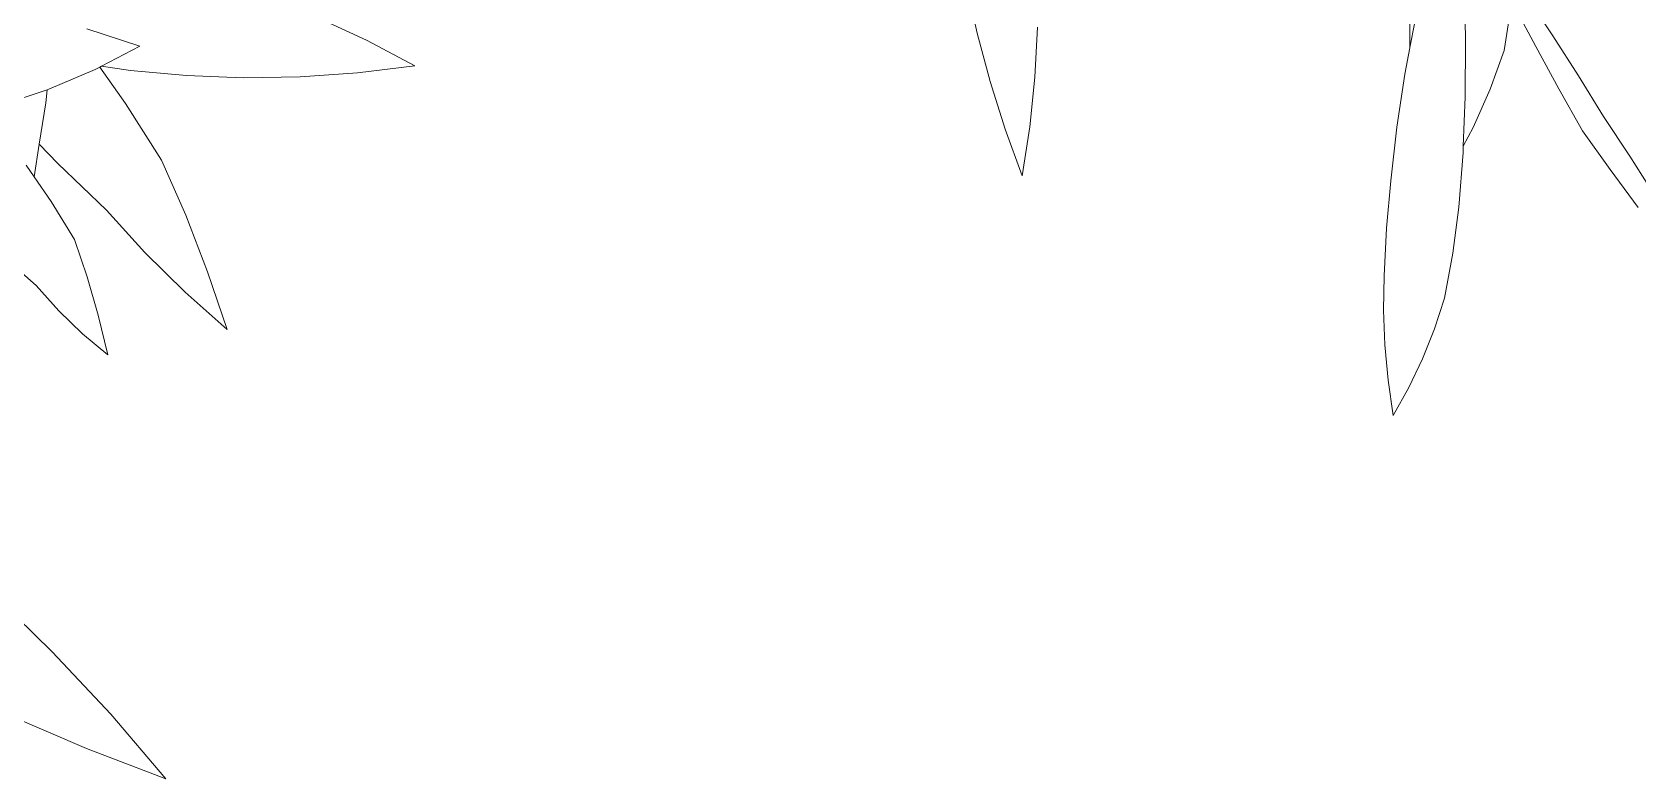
# Model space of a CAD drawing. Header units: millimetres. Extents: x 18 to 174501, y 22 to 24571.
# Drawn here: x 22490.7 to 22861.6, y 4450.4 to 4622.9 of the extents above; entities that cross this region are included whole.
import ezdxf

# ---------------------------------------------------------------- set-up
doc = ezdxf.new("R2010")
doc.units = ezdxf.units.MM
doc.header["$MEASUREMENT"] = 0
doc.layers.add('Edges', color=7, linetype='Continuous', lineweight=18)

# ---------------------------------------------------------------- blocks, each defined once
blk = doc.blocks.new('BAMBOOPLAN')
at = {"layer": 'Edges'}
for p, q in [((11.3812, -3.039), (11.1997, -2.8994)), ((11.115, -3.1496), (11.0515, -2.9749)), ((11.2456, -3.1374), (11.2166, -2.976)), ((11.3397, -3.0908), (11.2239, -2.9829)), ((10.9481, -3.2298), (10.8859, -3.053)), ((11.5044, -3.1363), (11.3812, -3.039)), ((11.4574, -3.1977), (11.3397, -3.0908)), ((10.9481, -3.2298), (10.9358, -3.1455)), ((11.1742, -3.324), (11.115, -3.1496)), ((11.2432, -3.2732), (11.2456, -3.1374)), ((11.6267, -3.2354), (11.5044, -3.1363)), ((10.9482, -3.2299), (10.9481, -3.2298)), ((10.9611, -3.3181), (10.9482, -3.2299)), ((11.5766, -3.3033), (11.4574, -3.1977)), ((11.2314, -3.4108), (11.2432, -3.2732)), ((11.7508, -3.3314), (11.6267, -3.2354)), ((10.9934, -3.4917), (10.9611, -3.3181)), ((11.2209, -3.4797), (11.1742, -3.324)), ((11.7046, -3.3936), (11.5766, -3.3033)), ((11.8733, -3.4287), (11.7508, -3.3314)), ((11.2209, -3.4797), (11.2314, -3.4108)), ((11.8324, -3.4833), (11.7046, -3.3936)), ((11.0324, -3.6659), (10.9934, -3.4917)), ((11.2268, -3.4992), (11.2209, -3.4797)), ((9.5826, -3.6509), (9.4966, -3.5097)), ((11.2727, -3.6746), (11.2268, -3.4992)), ((9.8094, -3.7254), (9.7645, -3.5666)), ((9.6748, -3.7878), (9.5826, -3.6509)), ((11.0698, -3.8178), (11.0324, -3.6659)), ((11.3029, -3.8244), (11.2727, -3.6746)), ((9.8469, -3.8859), (9.8094, -3.7254)), ((9.7731, -3.9201), (9.6748, -3.7878)), ((11.1137, -3.9696), (11.0698, -3.8178)), ((11.3262, -3.9736), (11.3029, -3.8244)), ((9.877, -4.0476), (9.7731, -3.9201)), ((9.877, -4.0476), (9.8469, -3.8859)), ((11.1488, -4.0773), (11.1137, -3.9696)), ((11.3279, -4.0807), (11.3262, -3.9736)), ((11.1903, -4.1843), (11.1488, -4.0773)), ((11.3228, -4.1869), (11.3279, -4.0807)), ((11.2383, -4.2904), (11.1903, -4.1843)), ((11.311, -4.2918), (11.3228, -4.1869)), ((11.2925, -4.3953), (11.2383, -4.2904)), ((11.2925, -4.3953), (11.311, -4.2918)), ((7.6839, -4.33), (7.5034, -4.3119)), ((7.8627, -4.3585), (7.6839, -4.33)), ((7.8627, -4.3585), (7.6911, -4.4421)), ((7.6911, -4.4421), (7.5166, -4.5162)), ((7.5166, -4.5162), (7.3397, -4.5803)), ((6.9839, -4.593), (6.7998, -4.596)), ((6.9839, -4.593), (6.8857, -4.6962)), ((7.3397, -4.5803), (7.1607, -4.6345)), ((7.1607, -4.6345), (6.9802, -4.6786)), ((6.869, -4.7138), (6.7459, -4.8248)), ((6.881, -4.7011), (6.869, -4.7138)), ((6.8857, -4.6962), (6.881, -4.7011)), ((7.0007, -4.7875), (6.881, -4.7011)), ((6.9802, -4.6786), (6.8857, -4.6962)), ((7.1742, -4.9249), (7.0007, -4.7875)), ((6.7409, -4.8288), (6.6151, -4.9259)), ((6.7459, -4.8248), (6.7409, -4.8288)), ((6.7505, -4.8709), (6.7409, -4.8288)), ((6.775, -5.0068), (6.7505, -4.8709)), ((7.309, -5.0708), (7.1742, -4.9249)), ((6.8533, -5.0471), (6.775, -5.0068)), ((6.7944, -5.1139), (6.775, -5.0068)), ((6.7944, -5.1139), (6.7571, -5.0862)), ((7.056, -5.141), (6.8533, -5.0471)), ((7.438, -5.2238), (7.309, -5.0708)), ((6.8745, -5.1733), (6.7944, -5.1139)), ((7.2215, -5.2313), (7.056, -5.141)), ((6.9877, -5.267), (6.8745, -5.1733)), ((7.39, -5.3121), (7.2215, -5.2313)), ((7.5611, -5.3833), (7.438, -5.2238)), ((7.0672, -5.3689), (6.9877, -5.267)), ((7.5611, -5.3833), (7.39, -5.3121)), ((7.1433, -5.4769), (7.0672, -5.3689)), ((6.9179, -5.4514), (6.8367, -5.4175)), ((7.0153, -5.5057), (6.9179, -5.4514)), ((7.1146, -5.5522), (7.0153, -5.5057)), ((7.2157, -5.5908), (7.1433, -5.4769)), ((7.2157, -5.5908), (7.1146, -5.5522)), ((7.3626, -6.5772), (7.1073, -6.457)), ((7.6118, -6.7087), (7.3626, -6.5772)), ((7.8541, -6.8511), (7.6118, -6.7087)), ((7.5732, -6.8423), (7.2923, -6.8207)), ((7.8541, -6.8511), (7.5732, -6.8423))]:
    blk.add_line(p, q, dxfattribs=at)

msp = doc.modelspace()

# ---------------------------------------------------------------- block references
at = {"xscale": 69.97983938875464, "yscale": 69.97983938875464, "zscale": 69.97983938875464, "rotation": 340.9588725647666}
msp.add_blockref('BAMBOOPLAN', (22158.48, 5082.93), dxfattribs=at)

doc.saveas('drawing.dxf')
